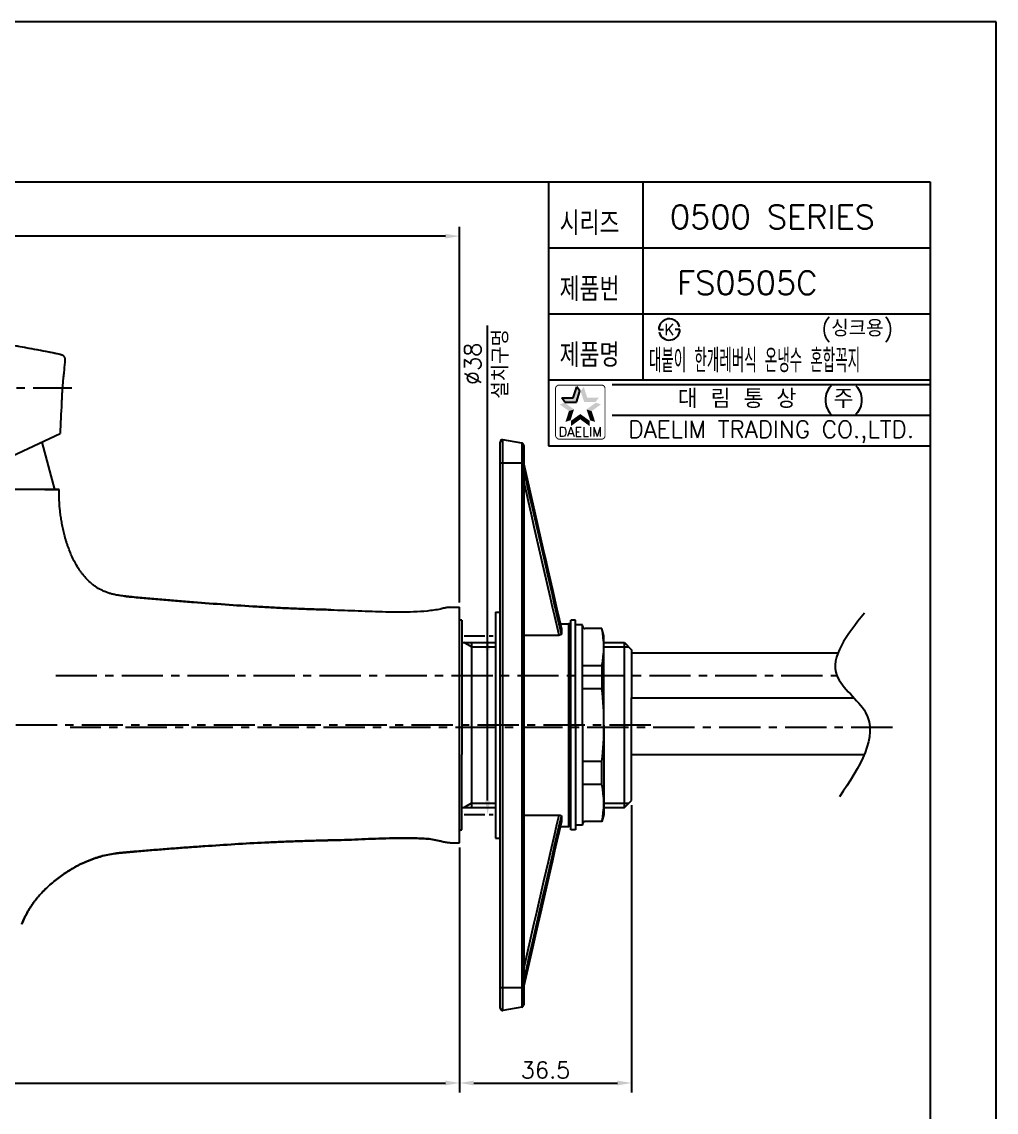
# Model space of a CAD drawing. Extents: x 12467 to 13061, y -4937 to -4517.
# Drawn here: x 12854.1 to 13060.9, y -4749 to -4517.5 of the extents above; entities that cross this region are included whole.
import ezdxf
from ezdxf.enums import TextEntityAlignment as Align

# ---------------------------------------------------------------- set-up
doc = ezdxf.new("R2010")
doc.units = 0
doc.header["$LTSCALE"] = 7
doc.header["$MEASUREMENT"] = 0
doc.linetypes.add('CENTER', pattern=[2, 1.25, -0.25, 0.25, -0.25])
doc.linetypes.add('PHANTOM', pattern=[2.5, 1.25, -0.25, 0.25, -0.25, 0.25, -0.25])
doc.layers.get('0').update_dxf_attribs({"color": 2, "linetype": 'CONTINUOUS'})
for name, color, linetype in [('CL', 1, 'CENTER'), ('D', 2, 'CONTINUOUS'), ('DIM', 2, 'CONTINUOUS'), ('DWG', 7, 'CONTINUOUS'), ('PH', 3, 'PHANTOM')]:
    doc.layers.add(name, color=color, linetype=linetype)
doc.styles.add('GHS', font='romans', dxfattribs={"bigfont": 'ghs'})
doc.styles.add('HAN', font='TXT.shx', dxfattribs={"bigfont": 'GHS.shx'})
doc.styles.add('ROMANS', font='romans')

# ---------------------------------------------------------------- blocks, each defined once
blk = doc.blocks.new('KS')
at = {"layer": 'D'}
for p, q in [((-2.25, 0), (-1.75, 0)), ((-1.75, 0), (-1.25, 0)), ((1.75, 0), (1.25, 0)), ((2.25, 0), (1.75, 0))]:
    blk.add_line(p, q, dxfattribs=at)
for start, end in [(15, 180), (195, 0)]:
    blk.add_arc((0, 0), 2.25, start, end, dxfattribs=at)
at = {"layer": 'D', "style": 'HAN'}
blk.add_text('K', height=2.39, dxfattribs=at).set_placement((0, 0), align=Align.MIDDLE)
blk = doc.blocks.new('BORDER')
for p, q in [((1, 1), (0, 1)), ((1, 0), (1, 1))]:
    blk.add_line(p, q)
blk = doc.blocks.new('양식')
at = {"color": 4}
for p, q in [((1219, 386), (1768, 386)), ((1768, 386), (1768, 11))]:
    blk.add_line(p, q, dxfattribs=at)
at = {"color": 7}
for p, q in [((1687, 386), (1687, 330)), ((1707, 386), (1707, 344)), ((1687, 372), (1768, 372)), ((1687, 358), (1768, 358)), ((1687, 344), (1768, 344)), ((1687, 330), (1768, 330))]:
    blk.add_line(p, q, dxfattribs=at)
at = {"color": 2, "linetype": 'Continuous'}
for p, q in [((1700.5, 343), (1768, 343)), ((1700.5, 336.5), (1768, 336.5))]:
    blk.add_line(p, q, dxfattribs=at)
at = {"color": 2}
for p, q in [((1692.24, 340.18), (1692.99, 342.49)), ((1692.9, 339.27), (1693.65, 341.57)), ((1693.65, 341.57), (1692.99, 342.49)), ((1689.81, 340.18), (1692.24, 340.18)), ((1690.48, 339.27), (1689.81, 340.18)), ((1690.48, 339.27), (1692.9, 339.27))]:
    blk.add_line(p, q, dxfattribs=at)
at = {"color": 2, "linetype": 'Continuous', "const_width": 0.2}
for points in [[(1688.48, 342.13, -0.414214), (1689.23, 342.88)], [(1689.23, 342.88), (1698.23, 342.88, -0.414214), (1698.98, 342.13, 0.043396)], [(1688.48, 332.13), (1688.48, 342.13, -1)], [(1698.98, 342.13), (1698.98, 332.13, -0.414214), (1698.23, 331.38)], [(1698.23, 331.38), (1689.48, 331.38, -0.414214), (1688.48, 332.13, 0.672398)]]:
    blk.add_lwpolyline(points, format="xyb", dxfattribs=at)
at = {"color": 2}
for points in [[(1692.24, 340.18), (1692.9, 339.27), (1692.99, 342.49), (1693.65, 341.57)], [(1694.47, 342.49), (1693.8, 341.57), (1695.22, 340.18), (1694.55, 339.27)], [(1691.32, 337.35), (1692.4, 337.7), (1689.36, 338.78), (1690.43, 339.13)], [(1689.81, 340.18), (1690.48, 339.27), (1692.24, 340.18), (1692.9, 339.27)], [(1695.22, 340.18), (1694.55, 339.27), (1697.64, 340.18), (1696.98, 339.27)], [(1698.1, 338.78), (1697.02, 339.13), (1696.14, 337.35), (1695.06, 337.7)], [(1690.57, 335.05), (1691.65, 335.4), (1691.32, 337.35), (1692.4, 337.7)], [(1693.73, 335.6), (1693.73, 336.73), (1691.77, 334.18), (1691.77, 335.31)], [(1695.69, 334.18), (1695.69, 335.31), (1693.73, 335.6), (1693.73, 336.73)], [(1696.14, 337.35), (1695.06, 337.7), (1696.89, 335.05), (1695.81, 335.4)]]:
    blk.add_solid(points, dxfattribs=at)
at = {"xscale": 594, "yscale": 420, "zscale": 594}
blk.add_blockref('BORDER', (1188, 0), dxfattribs=at)
at = {"layer": 'DIM', "color": 4}
blk.add_blockref('KS', (1712.63, 354.68), dxfattribs=at)
at = {"color": 7, "linetype": 'Continuous'}
for s, height, style, p in [('대 림 통 상  (주)', 4, 'GHS', (1734.26, 339.7)), ('DAELIM TRADING CO.,LTD.', 3.6, 'ROMANS', (1734.26, 332.93))]:
    blk.add_text(s, height=height, dxfattribs=dict(at, style=style)).set_placement(p, align=Align.MIDDLE)
at = {"color": 2, "linetype": 'Continuous', "style": 'ROMANS'}
blk.add_text('DAELIM', height=2, dxfattribs=at).set_placement((1693.73, 331.93), align=Align.CENTER)
at = {"layer": 'DIM', "style": 'GHS', "width": 0.8}
for s, p in [('시리즈', (1689.34, 374.73)), ('제품번', (1689.34, 360.73)), ('제품명', (1689.34, 346.73))]:
    blk.add_text(s, height=5, dxfattribs=at).set_placement(p)

msp = doc.modelspace()

# ---------------------------------------------------------------- linework, layer by layer
at = {"color": 7, "linetype": 'Continuous'}
for p, q in [((12839.49, -4615.47), (12862.17, -4604.89)), ((12861.99, -4616.77), (12839.49, -4616.77)), ((12858.97, -4616.77), (12862.01, -4616.77)), ((12858.97, -4616.77), (12862.01, -4616.77)), ((12862.01, -4618.98), (12862.01, -4616.77)), ((12862.01, -4618.98), (12862.01, -4616.77)), ((12944.98, -4641.77), (12945.96, -4641.77)), ((12944.98, -4641.77), (12945.96, -4641.77)), ((12944.98, -4641.77), (12945.96, -4641.77)), ((12944.98, -4641.77), (12945.96, -4641.77)), ((12944.98, -4641.77), (12946.98, -4641.77)), ((12946.98, -4644.52), (12946.98, -4641.77)), ((12946.98, -4644.52), (12946.98, -4641.77)), ((12946.98, -4644.52), (12946.98, -4641.77)), ((12946.98, -4673.02), (12946.98, -4641.77)), ((12947.48, -4644.52), (12947.48, -4673.02)), ((12946.98, -4691.77), (12946.98, -4673.02)), ((12947.48, -4689.02), (12947.48, -4673.02)), ((12970.59, -4689.02), (12970.59, -4674.47)), ((12946.98, -4684.52), (12946.98, -4684.27)), ((12946.98, -4691.77), (12946.98, -4689.02)), ((12946.98, -4691.77), (12946.98, -4689.02)), ((12946.98, -4691.77), (12946.98, -4689.02)), ((12946.98, -4689.02), (12947.48, -4689.02)), ((12946.98, -4691.77), (12946.98, -4689.02)), ((12946.98, -4691.77), (12946.98, -4689.02)), ((12944.98, -4691.77), (12946.98, -4691.77)), ((12944.98, -4691.77), (12946.98, -4691.77)), ((12944.98, -4691.77), (12946.98, -4691.77)), ((12944.98, -4691.77), (12946.98, -4691.77)), ((12944.98, -4691.77), (12946.98, -4691.77)), ((12944.98, -4691.77), (12946.98, -4691.77))]:
    msp.add_line(p, q, dxfattribs=at)
for start, end in [(174.5919, 175.0505), (176.4184, 177.7786)]:
    msp.add_arc((13134.99, -4615.48), 273.02, start, end, dxfattribs=at)
for points, knots in [([(12840, -4584.44), (12842.43, -4584.74), (12847.31, -4585.35), (12854.6, -4586.52), (12859.44, -4587.47), (12861.86, -4587.95)], [0, 0, 0, 0, 7.35438, 14.735668, 22.143741, 22.143741, 22.143741, 22.143741]), ([(12846, -4585.12), (12847.46, -4585.35), (12850.37, -4585.79), (12854.58, -4586.53), (12858.41, -4587.25), (12860.78, -4587.73), (12861.86, -4587.95)], [0, 0, 0, 0, 4.412983, 8.849943, 12.803461, 16.10532, 16.10532, 16.10532, 16.10532]), ([(12861.86, -4587.95), (12861.94, -4587.97), (12862.09, -4588), (12862.32, -4588.06), (12862.54, -4588.13), (12862.74, -4588.24), (12862.88, -4588.34), (12862.94, -4588.41), (12862.95, -4588.42)], [0, 0, 0, 0, 0.242747, 0.474704, 0.701865, 0.932075, 1.165866, 1.210085, 1.210085, 1.210085, 1.210085]), ([(12862.95, -4588.42), (12862.99, -4588.47), (12863.08, -4588.58), (12863.16, -4588.79), (12863.21, -4589.02), (12863.22, -4589.26), (12863.2, -4589.5), (12863.19, -4589.66), (12863.18, -4589.75)], [0, 0, 0, 0, 0.1898, 0.423168, 0.65612, 0.89041, 1.132356, 1.385997, 1.385997, 1.385997, 1.385997]), ([(12862.98, -4591.92), (12862.98, -4591.94), (12862.97, -4592.02), (12862.95, -4592.2), (12862.92, -4592.5), (12862.87, -4592.9), (12862.82, -4593.38), (12862.77, -4593.94), (12862.72, -4594.54), (12862.68, -4594.96), (12862.67, -4595.17)], [0, 0, 0, 0, 0.058067, 0.244988, 0.551408, 0.956291, 1.447512, 2.013102, 2.62824, 3.265637, 3.265637, 3.265637, 3.265637]), ([(12862.67, -4595.17), (12862.65, -4595.38), (12862.62, -4595.8), (12862.59, -4596.41), (12862.56, -4596.96), (12862.53, -4597.44), (12862.52, -4597.84), (12862.51, -4598.14), (12862.5, -4598.32), (12862.5, -4598.4), (12862.5, -4598.42)], [0, 0, 0, 0, 0.640702, 1.254835, 1.818299, 2.306454, 2.707205, 3.010387, 3.196964, 3.254631, 3.254631, 3.254631, 3.254631])]:
    msp.add_open_spline(points, degree=3, knots=knots, dxfattribs=at)
for points in [[(12919.62, -4642.3), (12919.09, -4642.28), (12917.41, -4642.23), (12914.04, -4642.11), (12910.67, -4641.97), (12907.31, -4641.81), (12903.94, -4641.62), (12890.49, -4640.68), (12887.13, -4640.41), (12883.77, -4640.13), (12882.1, -4639.98), (12880.42, -4639.84), (12878.74, -4639.69), (12877.07, -4639.53), (12876.86, -4639.51), (12876.65, -4639.49), (12876.25, -4639.45), (12875.84, -4639.41), (12875.45, -4639.36), (12874.68, -4639.25), (12873.93, -4639.12), (12873.2, -4638.95), (12872.51, -4638.75), (12871.84, -4638.51), (12871.2, -4638.23), (12869.99, -4637.56), (12869.43, -4637.18), (12869.16, -4636.97), (12868.9, -4636.75), (12867.91, -4635.83), (12867.02, -4634.8), (12866.61, -4634.26), (12866.23, -4633.71), (12865.53, -4632.56), (12864.91, -4631.38), (12864.37, -4630.17), (12863.9, -4628.93), (12863.68, -4628.31), (12863.49, -4627.68), (12863.3, -4627.05), (12863.13, -4626.43), (12862.98, -4625.8), (12862.84, -4625.19), (12862.59, -4623.98), (12862.39, -4622.84), (12862.23, -4621.74), (12862.12, -4620.69), (12862.08, -4620.19), (12862.05, -4619.69), (12862.02, -4619.19), (12862.01, -4618.98)], [(12919.62, -4642.3), (12919.09, -4642.28), (12917.41, -4642.23), (12914.04, -4642.11), (12910.67, -4641.97), (12907.31, -4641.81), (12903.94, -4641.62), (12890.49, -4640.68), (12887.13, -4640.41), (12883.77, -4640.13), (12882.1, -4639.98), (12880.42, -4639.84), (12878.74, -4639.69), (12877.07, -4639.53), (12876.86, -4639.51), (12876.65, -4639.49), (12876.25, -4639.45), (12875.84, -4639.41), (12875.45, -4639.36), (12874.68, -4639.25), (12873.93, -4639.12), (12873.2, -4638.95), (12872.51, -4638.75), (12871.84, -4638.51), (12871.2, -4638.23), (12869.99, -4637.56), (12869.43, -4637.18), (12869.16, -4636.97), (12868.9, -4636.75), (12867.91, -4635.83), (12867.02, -4634.8), (12866.61, -4634.26), (12866.23, -4633.71), (12865.53, -4632.56), (12864.91, -4631.38), (12864.37, -4630.17), (12863.9, -4628.93), (12863.68, -4628.31), (12863.49, -4627.68), (12863.3, -4627.05), (12863.13, -4626.43), (12862.98, -4625.8), (12862.84, -4625.19), (12862.59, -4623.98), (12862.39, -4622.84), (12862.23, -4621.74), (12862.12, -4620.69), (12862.08, -4620.19), (12862.05, -4619.69), (12862.02, -4619.19), (12862.01, -4618.98)], [(12875.86, -4639.41), (12876.25, -4639.45), (12876.65, -4639.49), (12876.86, -4639.51), (12877.07, -4639.53), (12878.74, -4639.69), (12880.42, -4639.84), (12882.1, -4639.98), (12883.77, -4640.13), (12887.13, -4640.41), (12890.49, -4640.68), (12903.94, -4641.62), (12907.31, -4641.81), (12910.67, -4641.97), (12914.04, -4642.11), (12917.41, -4642.23), (12919.09, -4642.28), (12919.61, -4642.3)], [(12919.61, -4642.3), (12925.48, -4642.49), (12931.34, -4642.71), (12937.21, -4642.68), (12940.14, -4642.49), (12942.99, -4642.1)], [(12944.98, -4641.77), (12944.69, -4641.78), (12944.41, -4641.81), (12944.12, -4641.86), (12943.84, -4641.92), (12943.56, -4641.98), (12943.28, -4642.05), (12942.99, -4642.1)], [(12944.98, -4641.77), (12944.69, -4641.78), (12944.41, -4641.81), (12944.12, -4641.86), (12943.84, -4641.92), (12943.56, -4641.98), (12943.28, -4642.05), (12942.99, -4642.1)], [(12944.98, -4641.77), (12944.69, -4641.78), (12944.41, -4641.81), (12944.12, -4641.86), (12943.84, -4641.92), (12943.56, -4641.98), (12943.28, -4642.05), (12942.99, -4642.1)], [(12944.98, -4641.77), (12944.69, -4641.78), (12944.41, -4641.81), (12944.12, -4641.86), (12943.84, -4641.92), (12943.56, -4641.98), (12943.28, -4642.05), (12942.99, -4642.1)], [(12854.06, -4709.05), (12854.09, -4708.99), (12854.66, -4707.68), (12854.97, -4707.05), (12855.29, -4706.45), (12855.64, -4705.86), (12856, -4705.28), (12856.38, -4704.73), (12856.78, -4704.18), (12857.63, -4703.13), (12858.54, -4702.13), (12859.53, -4701.16), (12860.57, -4700.24), (12861.68, -4699.35), (12862.85, -4698.49), (12863.45, -4698.08), (12864.07, -4697.69), (12865.34, -4696.93), (12866.66, -4696.24), (12868.02, -4695.63), (12868.72, -4695.35), (12869.43, -4695.1), (12870.14, -4694.87), (12870.86, -4694.66), (12872.33, -4694.31), (12873.83, -4694.05), (12874.59, -4693.95), (12875.36, -4693.86), (12876.13, -4693.79), (12876.52, -4693.75), (12876.91, -4693.72), (12877.31, -4693.69), (12877.7, -4693.65), (12878.1, -4693.62), (12878.5, -4693.58), (12880.1, -4693.45), (12883.29, -4693.19), (12886.49, -4692.94), (12888.09, -4692.82), (12889.68, -4692.71), (12891.28, -4692.59), (12892.88, -4692.48), (12899.28, -4692.06), (12905.68, -4691.71), (12908.89, -4691.57), (12912.09, -4691.44), (12915.31, -4691.34), (12918.52, -4691.25), (12919.32, -4691.23), (12919.61, -4691.22)], [(12854.06, -4709.05), (12854.09, -4708.99), (12854.66, -4707.68), (12854.97, -4707.05), (12855.29, -4706.45), (12855.64, -4705.86), (12856, -4705.28), (12856.38, -4704.73), (12856.78, -4704.18), (12857.63, -4703.13), (12858.54, -4702.13), (12859.53, -4701.16), (12860.57, -4700.24), (12861.68, -4699.35), (12862.85, -4698.49), (12863.45, -4698.08), (12864.07, -4697.69), (12865.34, -4696.93), (12866.66, -4696.24), (12868.02, -4695.63), (12868.72, -4695.35), (12869.43, -4695.1), (12870.14, -4694.87), (12870.86, -4694.66), (12872.33, -4694.31), (12873.83, -4694.05), (12874.59, -4693.95), (12875.36, -4693.86), (12876.13, -4693.79), (12876.52, -4693.75), (12876.91, -4693.72), (12877.31, -4693.69), (12877.7, -4693.65), (12878.1, -4693.62), (12878.5, -4693.58), (12880.1, -4693.45), (12883.29, -4693.19), (12886.49, -4692.94), (12888.09, -4692.82), (12889.68, -4692.71), (12891.28, -4692.59), (12892.88, -4692.48), (12899.28, -4692.06), (12905.68, -4691.71), (12908.89, -4691.57), (12912.09, -4691.44), (12915.31, -4691.34), (12918.52, -4691.25), (12919.32, -4691.23), (12919.61, -4691.22)], [(12919.61, -4691.22), (12919.32, -4691.23), (12918.52, -4691.25), (12915.31, -4691.34), (12912.09, -4691.44), (12908.89, -4691.57), (12905.68, -4691.71), (12899.28, -4692.06), (12892.88, -4692.48), (12891.28, -4692.59), (12889.68, -4692.71), (12888.09, -4692.82), (12886.49, -4692.94), (12883.29, -4693.19), (12880.1, -4693.45), (12878.5, -4693.58), (12878.1, -4693.62), (12877.7, -4693.65), (12877.31, -4693.69), (12876.91, -4693.72), (12876.52, -4693.75), (12876.13, -4693.79), (12875.36, -4693.86), (12874.59, -4693.95), (12873.83, -4694.05), (12872.33, -4694.31), (12870.86, -4694.66), (12870.14, -4694.87), (12869.43, -4695.1), (12868.72, -4695.35), (12868.02, -4695.63), (12866.66, -4696.24), (12865.34, -4696.93), (12864.07, -4697.69), (12863.45, -4698.08), (12862.85, -4698.49), (12861.68, -4699.35), (12860.57, -4700.24), (12859.53, -4701.16), (12858.54, -4702.13), (12857.63, -4703.13), (12856.78, -4704.18), (12856.38, -4704.73), (12856, -4705.28), (12855.64, -4705.86), (12855.29, -4706.45), (12854.97, -4707.05), (12854.66, -4707.68), (12854.09, -4708.99), (12854.06, -4709.05)], [(12919.61, -4691.22), (12922.55, -4691.15), (12925.48, -4691.05), (12928.41, -4690.92), (12931.34, -4690.82), (12934.29, -4690.78), (12937.23, -4690.8), (12938.71, -4690.83), (12940.17, -4690.92), (12941.61, -4691.11), (12942.99, -4691.45)], [(12919.61, -4691.22), (12922.55, -4691.15), (12925.48, -4691.05), (12928.41, -4690.92), (12931.34, -4690.82), (12934.29, -4690.78), (12937.23, -4690.8), (12938.71, -4690.83), (12940.17, -4690.92), (12941.61, -4691.11), (12942.99, -4691.45)], [(12942.99, -4691.45), (12941.61, -4691.11), (12940.17, -4690.92), (12938.71, -4690.83), (12937.23, -4690.8), (12934.29, -4690.78), (12931.34, -4690.82), (12928.41, -4690.92), (12925.48, -4691.05), (12922.55, -4691.15), (12919.61, -4691.22)], [(12944.98, -4691.77), (12944.69, -4691.77), (12944.39, -4691.75), (12944.11, -4691.71), (12943.82, -4691.66), (12943.54, -4691.6), (12943.27, -4691.53), (12942.99, -4691.44)]]:
    msp.add_spline(points, degree=3, dxfattribs=at)
at = {"layer": 'CL'}
for p, q in [((12842.46, -4595.17), (12864.67, -4595.17)), ((12861.26, -4656.27), (13027.06, -4656.27)), ((12987.54, -4666.77), (12614.85, -4666.77)), ((13038.84, -4667.27), (12864.35, -4667.27))]:
    msp.add_line(p, q, dxfattribs=at)
at = {"layer": 'D'}
for p, q in [((12949.48, -4650.17), (12947.92, -4649.27)), ((12949.48, -4650.17), (12954.59, -4650.17)), ((12977.59, -4650.17), (12982.88, -4650.17)), ((12949.48, -4683.37), (12947.92, -4684.27)), ((12949.48, -4683.37), (12954.59, -4683.37)), ((12977.59, -4683.37), (12982.88, -4683.37))]:
    msp.add_line(p, q, dxfattribs=at)
msp.add_spline([(13032.91, -4643), (13027.06, -4656.27), (13033.13, -4664.07), (13027.62, -4682.03)], degree=3, dxfattribs=at)
at = {"layer": 'DIM'}
msp.add_line((12952.93, -4682.79), (12952.93, -4581.96), dxfattribs=at)
for points in [[(12952.43, -4650.79), (12953.43, -4650.79), (12952.93, -4647.79)], [(12952.43, -4682.79), (12953.43, -4682.79), (12952.93, -4685.79)]]:
    msp.add_solid(points, dxfattribs=at)
at = {"layer": 'DWG', "color": 2}
for p, q in [((12946.98, -4640.77), (12946.98, -4560.97)), ((12943.98, -4562.97), (12506.25, -4562.97)), ((12983.48, -4683.77), (12983.48, -4744.76)), ((12946.98, -4692.77), (12946.98, -4744.76)), ((12946.98, -4692.77), (12946.98, -4744.76)), ((12696.75, -4742.76), (12943.98, -4742.76)), ((12949.98, -4742.76), (12980.48, -4742.76))]:
    msp.add_line(p, q, dxfattribs=at)
at = {"layer": 'DWG'}
for p, q in [((12858.28, -4606.71), (12860.98, -4616.77)), ((12955.59, -4666.77), (12955.59, -4606.68)), ((12955.59, -4726.87), (12955.59, -4606.68)), ((12956.18, -4727.36), (12956.18, -4606.19)), ((12960.18, -4606.89), (12956.18, -4606.19)), ((12960.18, -4606.89), (12960.18, -4726.65)), ((12960.59, -4607.38), (12960.59, -4726.16)), ((12955.59, -4611.08), (12960.59, -4611.08)), ((12962.53, -4619.88), (12960.59, -4611.39)), ((12960.59, -4611.4), (12963.01, -4621.96)), ((12954.59, -4642.77), (12954.59, -4690.77)), ((12954.59, -4642.77), (12955.59, -4642.77)), ((12968.09, -4647.67), (12967.18, -4643.7)), ((12946.98, -4644.26), (12946.98, -4644.52)), ((12947.48, -4644.52), (12946.98, -4644.52)), ((12946.98, -4645.52), (12946.98, -4645.28)), ((12968.59, -4647.45), (12968.11, -4645.36)), ((12968.35, -4645.27), (12970.09, -4645.27)), ((12970.09, -4645.27), (12970.09, -4688.27)), ((12970.59, -4674.47), (12970.59, -4644.52)), ((12971.59, -4644.52), (12970.59, -4644.52)), ((12970.59, -4649.27), (12970.59, -4645.77)), ((12971.59, -4649.27), (12971.59, -4644.52)), ((12971.59, -4666.77), (12971.59, -4645.52)), ((12973.09, -4645.52), (12971.59, -4645.52)), ((12971.59, -4666.77), (12971.59, -4645.52)), ((12973.09, -4666.77), (12973.09, -4645.52)), ((12960.59, -4647.67), (12968.09, -4647.67)), ((12968.59, -4646.31), (12968.59, -4646.32)), ((12968.59, -4646.32), (12968.59, -4647.45)), ((12977.18, -4646.27), (12973.59, -4646.27)), ((12977.59, -4647.8), (12977.18, -4646.27)), ((12977.59, -4666.77), (12977.59, -4647.8)), ((12947.48, -4649.27), (12954.59, -4649.27)), ((12949.48, -4649.27), (12949.48, -4684.27)), ((12977.59, -4649.27), (12981.98, -4649.27)), ((12981.98, -4649.27), (12983.48, -4650.77)), ((12981.98, -4649.27), (12983.48, -4650.77)), ((12981.98, -4684.27), (12981.98, -4649.27)), ((12983.48, -4650.77), (12983.48, -4661.02)), ((13027.23, -4651.52), (12983.48, -4651.52)), ((12977.18, -4654.17), (12973.09, -4654.17)), ((12977.18, -4654.17), (12977.18, -4659.08)), ((12977.18, -4659.08), (12973.09, -4659.08)), ((12983.48, -4682.77), (12983.48, -4661.02)), ((12983.48, -4661.02), (13030.72, -4661.02)), ((12971.59, -4666.77), (12971.59, -4689.02)), ((12971.59, -4666.77), (12971.59, -4688.02)), ((12973.09, -4666.77), (12973.09, -4688.02)), ((12977.59, -4666.77), (12977.59, -4685.75)), ((12983.48, -4673.02), (13032.86, -4673.02)), ((12977.18, -4674.47), (12973.09, -4674.47)), ((12977.18, -4679.38), (12977.18, -4674.47)), ((12977.18, -4679.38), (12973.09, -4679.38)), ((12981.98, -4684.27), (12983.48, -4682.77)), ((12981.98, -4684.27), (12983.48, -4682.77)), ((12947.48, -4684.27), (12954.59, -4684.27)), ((12970.59, -4687.77), (12970.59, -4684.27)), ((12977.59, -4684.27), (12981.98, -4684.27)), ((12960.59, -4685.87), (12968.09, -4685.87)), ((12968.11, -4688.19), (12968.59, -4686.09)), ((12968.59, -4686.09), (12968.59, -4687.22)), ((12968.59, -4687.22), (12968.59, -4687.23)), ((12977.18, -4687.27), (12973.59, -4687.27)), ((12977.59, -4685.75), (12977.18, -4687.27)), ((12946.98, -4689.02), (12946.98, -4689.26)), ((12968.35, -4688.27), (12970.09, -4688.27)), ((12971.59, -4689.02), (12970.59, -4689.02)), ((12973.09, -4688.02), (12971.59, -4688.02)), ((12954.59, -4690.77), (12955.59, -4690.77)), ((12965.2, -4700.92), (12966.67, -4694.47)), ((12962.43, -4712.99), (12963.58, -4707.98)), ((12960.59, -4718.61), (12962.84, -4708.77)), ((12961.22, -4719.4), (12960.59, -4722.15)), ((12955.59, -4722.46), (12960.59, -4722.46)), ((12960.59, -4722.16), (12960.84, -4721.08)), ((12960.18, -4726.65), (12956.18, -4727.36))]:
    msp.add_line(p, q, dxfattribs=at)
for points in [[(12962.43, -4620.55), (12961.83, -4617.94), (12960.59, -4612.52)], [(12962.84, -4624.77), (12962.3, -4622.4), (12960.59, -4614.94)], [(12964.13, -4627.97), (12963.58, -4625.56), (12962.43, -4620.55)], [(12965.32, -4632.03), (12964.42, -4628.1), (12962.53, -4619.88)], [(12963.01, -4621.96), (12964.67, -4629.2), (12965.19, -4631.49), (12965.71, -4633.72)], [(12964.88, -4633.68), (12963.89, -4629.34), (12962.84, -4624.77)], [(12966.67, -4639.08), (12965.71, -4634.85), (12965.19, -4632.62), (12964.13, -4627.97)], [(12968.59, -4646.31), (12967.85, -4643.08), (12967.03, -4639.52), (12965.32, -4632.03)], [(12967.18, -4643.7), (12966.72, -4641.72), (12966.27, -4639.76), (12964.88, -4633.68)], [(12965.71, -4633.72), (12966.67, -4637.95), (12967.63, -4642.13)], [(12968.11, -4645.36), (12967.63, -4643.26), (12967.15, -4641.16), (12966.67, -4639.08)], [(12967.63, -4642.13), (12968.11, -4644.22), (12968.59, -4646.32)], [(12968.59, -4647.45), (12968.58, -4647.48), (12968.57, -4647.51), (12968.55, -4647.54), (12968.52, -4647.56), (12968.49, -4647.59), (12968.44, -4647.61), (12968.39, -4647.63), (12968.34, -4647.64), (12968.28, -4647.66), (12968.22, -4647.67), (12968.15, -4647.67), (12968.09, -4647.67)], [(12966.19, -4697.69), (12967.04, -4694.01), (12967.85, -4690.45), (12968.59, -4687.23)], [(12968.59, -4687.22), (12968.11, -4689.33), (12967.63, -4691.42), (12967.15, -4693.52), (12966.67, -4695.6), (12966.2, -4697.68)], [(12967.18, -4689.85), (12967.63, -4687.86), (12968.09, -4685.87)], [(12968.09, -4685.87), (12968.15, -4685.87), (12968.22, -4685.88), (12968.28, -4685.89), (12968.34, -4685.9), (12968.39, -4685.92), (12968.44, -4685.94), (12968.49, -4685.96), (12968.52, -4685.98), (12968.55, -4686.01), (12968.57, -4686.04), (12968.58, -4686.06), (12968.59, -4686.09)], [(12964.88, -4699.86), (12965.82, -4695.76), (12966.27, -4693.8), (12967.18, -4689.85)], [(12966.67, -4694.47), (12967.15, -4692.39), (12967.63, -4690.29), (12968.11, -4688.19)], [(12966.2, -4697.68), (12964.13, -4706.69), (12963.58, -4709.1), (12963.01, -4711.58), (12962.43, -4714.12), (12961.22, -4719.4)], [(12963.49, -4709.48), (12964.42, -4705.43), (12966.19, -4697.69)], [(12962.84, -4708.77), (12963.37, -4706.46), (12964.88, -4699.86)], [(12963.58, -4707.98), (12964.67, -4703.21), (12965.2, -4700.92)], [(12960.84, -4721.08), (12961.55, -4717.95), (12963.49, -4709.48)], [(12960.59, -4721.02), (12961.22, -4718.28), (12961.83, -4715.6), (12962.43, -4712.99)]]:
    msp.add_lwpolyline(points, dxfattribs=at)
for centre, radius, start, end in [((12956.09, -4606.68), 0.5, 79.9998, 180), ((12960.09, -4607.38), 0.5, 0, 79.9999), ((12970.09, -4645.77), 0.5, 0, 90), ((12970.09, -4645.77), 0.5, 0, 90), ((12973.59, -4645.77), 0.5, 180, 270), ((12958.3, -4650.22), 19.29, 348.1927, 11.8073), ((12921.56, -4665.88), 56.04, 359.0917, 6.9787), ((12921.56, -4667.66), 56.04, 353.0213, 0.9083), ((12958.3, -4683.33), 19.29, 348.1927, 11.8073), ((12970.09, -4687.77), 0.5, 270, 0), ((12973.59, -4687.77), 0.5, 90, 180), ((12956.09, -4726.87), 0.5, 180, 280), ((12960.09, -4726.16), 0.5, 280.0002, 0)]:
    msp.add_arc(centre, radius, start, end, dxfattribs=at)
at = {"layer": 'DWG', "color": 2}
for points in [[(12943.98, -4562.47), (12943.98, -4563.47), (12946.98, -4562.97)], [(12943.98, -4742.26), (12943.98, -4743.26), (12946.98, -4742.76)], [(12949.98, -4742.26), (12949.98, -4743.26), (12946.98, -4742.76)], [(12980.48, -4742.26), (12980.48, -4743.26), (12983.48, -4742.76)]]:
    msp.add_solid(points, dxfattribs=at)
at = {"layer": 'PH', "ltscale": 0.5}
for p, q in [((12947.98, -4647.79), (12954.31, -4647.79)), ((12947.98, -4685.79), (12954.31, -4685.79))]:
    msp.add_line(p, q, dxfattribs=at)

# ---------------------------------------------------------------- block references
at = {"layer": 'DIM'}
msp.add_blockref('양식', (11278.87, -4937.46), dxfattribs=at)

# ---------------------------------------------------------------- texts
at = {"color": 7, "style": 'GHS'}
for s, p in [('0500 SERIES', (13013.38, -4558.88)), ('FS0505C', (13008.03, -4572.88))]:
    msp.add_text(s, height=5, dxfattribs=at).set_placement(p, align=Align.MIDDLE)
at = {"style": 'GHS'}
msp.add_text('(싱크용)', height=3.5, dxfattribs=at).set_placement((13023.76, -4584.28))
at = {"style": 'GHS', "width": 0.5}
msp.add_text('대붙이 한개레버식 온냉수 혼합꼭지', height=5, dxfattribs=at).set_placement((12987.17, -4591.9))
at = {"layer": 'DIM', "insert": (12952.7, -4590.08), "char_height": 3.5, "attachment_point": 5, "rotation": 90, "style": 'GHS'}
msp.add_mtext('%%c38\\P설치구멍', dxfattribs=at)
at = {"layer": 'DWG', "color": 2, "insert": (12965.23, -4740.01), "char_height": 3.5, "attachment_point": 5, "style": 'GHS'}
msp.add_mtext('\\A1;36.5', dxfattribs=at)

doc.saveas('drawing.dxf')
